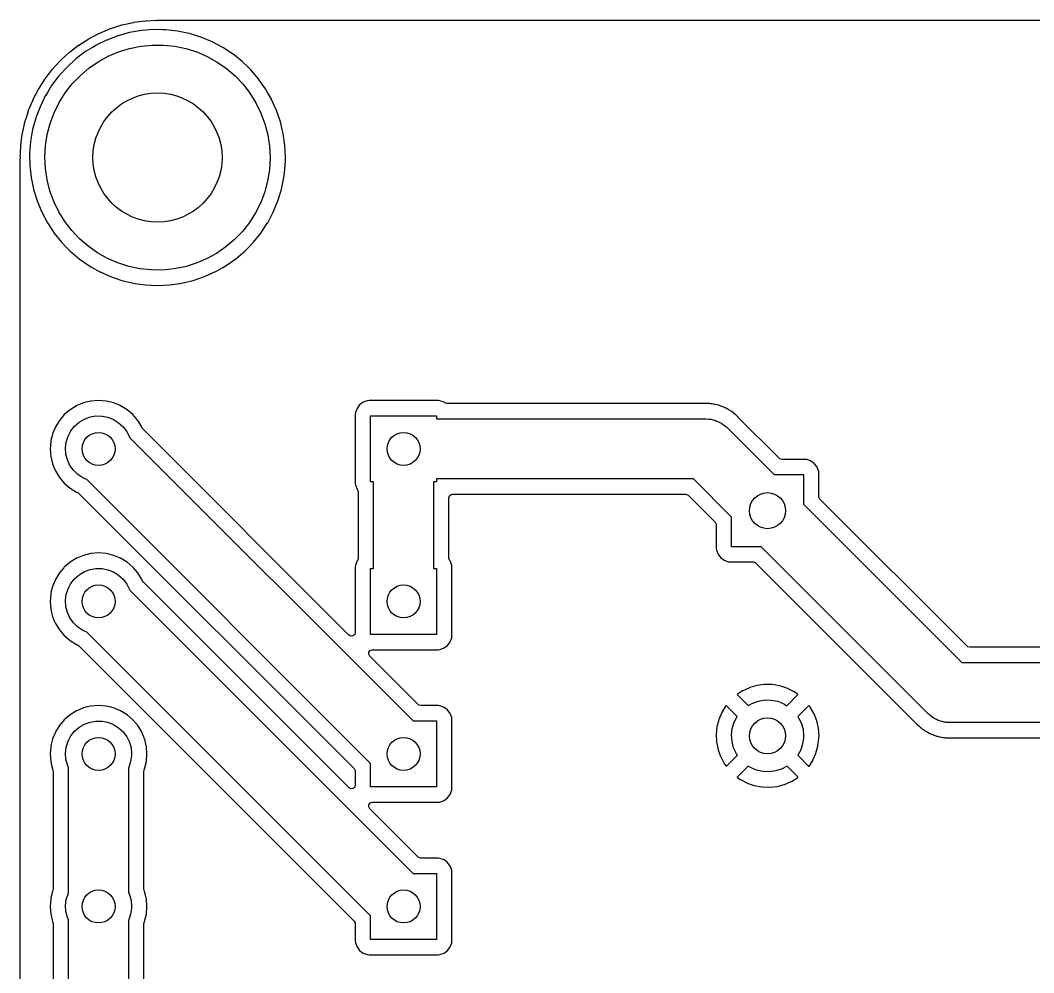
# Model space of a CAD drawing. Extents: x 80 to 223, y -132 to -72.
# Drawn here: x 80.26 to 114.02, y -103.61 to -71.88 of the extents above; entities that cross this region are included whole.
import ezdxf

# ---------------------------------------------------------------- set-up
doc = ezdxf.new("R2010")
doc.units = 0
doc.layers.add('BLACK', color=7, linetype='CONTINUOUS')

msp = doc.modelspace()

# ---------------------------------------------------------------- linework, layer by layer
at = {"layer": 'BLACK', "linetype": 'CONTINUOUS'}
for p, q in [((84.0476, -71.9512), (84.4321, -71.9006)), ((84.4321, -71.9006), (84.4431, -71.8997)), ((84.4431, -71.8997), (84.7926, -71.8844)), ((84.7926, -71.8844), (84.8174, -71.8858)), ((84.8174, -71.8858), (84.8297, -71.8877)), ((84.8297, -71.8877), (84.8386, -71.8865)), ((84.8386, -71.8865), (84.8574, -71.8841)), ((84.8386, -71.8865), (84.8386, -71.8865)), ((84.8574, -71.8841), (84.8613, -71.8836)), ((84.8613, -71.8836), (84.8776, -71.8825)), ((84.8776, -71.8825), (218.137, -71.8825)), ((82.9091, -72.3087), (83.2674, -72.1603)), ((83.2674, -72.1603), (83.2777, -72.1565)), ((83.2777, -72.1565), (83.4773, -72.0936)), ((83.4773, -72.0936), (83.6476, -72.0399)), ((83.6476, -72.0399), (83.6582, -72.0371)), ((83.6582, -72.0371), (84.0368, -71.9531)), ((84.3017, -72.2243), (83.906, -72.2933)), ((84.0368, -71.9531), (84.0476, -71.9512)), ((84.3148, -72.2233), (84.3017, -72.2243)), ((84.6991, -72.193), (84.3148, -72.2233)), ((84.7021, -72.1928), (84.6991, -72.193)), ((84.6991, -72.193), (84.6991, -72.193)), ((84.9885, -72.1973), (84.7021, -72.1928)), ((85.1007, -72.199), (84.9885, -72.1973)), ((85.1037, -72.1991), (85.1007, -72.199)), ((85.1007, -72.199), (85.1007, -72.199)), ((85.5029, -72.2432), (85.1037, -72.1991)), ((82.2185, -72.7063), (82.5456, -72.4979)), ((82.5456, -72.4979), (82.5551, -72.4924)), ((82.5551, -72.4924), (82.6506, -72.4427)), ((82.6506, -72.4427), (82.8991, -72.3134)), ((83.1402, -72.5426), (82.7932, -72.7126)), ((82.8991, -72.3134), (82.9091, -72.3087)), ((83.1428, -72.5413), (83.1402, -72.5426)), ((83.1402, -72.5426), (83.1402, -72.5426)), ((83.1456, -72.5403), (83.1428, -72.5413)), ((83.5158, -72.4004), (83.1456, -72.5403)), ((83.5186, -72.3993), (83.5158, -72.4004)), ((83.5158, -72.4004), (83.5158, -72.4004)), ((83.5214, -72.3986), (83.5186, -72.3993)), ((83.9031, -72.2941), (83.5214, -72.3985)), ((83.5214, -72.3985), (83.5214, -72.3986)), ((83.906, -72.2933), (83.9031, -72.2941)), ((83.9031, -72.2941), (83.9031, -72.2941)), ((85.5058, -72.2438), (85.5029, -72.2432)), ((85.5059, -72.2438), (85.5058, -72.2438)), ((85.8933, -72.324), (85.5059, -72.2438)), ((85.8962, -72.3246), (85.8933, -72.324)), ((85.8933, -72.324), (85.8933, -72.324)), ((86.2802, -72.4427), (85.8962, -72.3246)), ((86.6512, -72.5964), (86.2802, -72.4427)), ((81.9019, -72.9487), (82.2095, -72.7126)), ((82.2095, -72.7126), (82.2185, -72.7063)), ((82.6712, -72.786), (82.4397, -72.9279)), ((82.7796, -72.7196), (82.6712, -72.786)), ((82.7821, -72.718), (82.7796, -72.7196)), ((82.7796, -72.7196), (82.7796, -72.7196)), ((82.7932, -72.7126), (82.7821, -72.718)), ((83.5411, -72.9347), (83.9034, -72.8218)), ((83.9034, -72.8218), (84.2752, -72.7462)), ((84.2752, -72.7462), (84.6528, -72.7085)), ((84.6528, -72.7085), (85.0323, -72.7091)), ((85.0323, -72.7091), (85.4097, -72.7481)), ((85.4097, -72.7481), (85.7813, -72.8251)), ((85.7813, -72.8251), (86.1431, -72.9392)), ((87.0062, -72.7844), (86.6512, -72.5964)), ((87.0087, -72.786), (87.0062, -72.7844)), ((87.3302, -72.9972), (87.0087, -72.786)), ((87.0087, -72.786), (87.0087, -72.786)), ((81.43, -73.4107), (81.5997, -73.2255)), ((81.5997, -73.2255), (81.6075, -73.2177)), ((81.6075, -73.2177), (81.6607, -73.169)), ((81.6607, -73.169), (81.8934, -72.9557)), ((82.1185, -73.169), (81.8214, -73.4394)), ((81.8934, -72.9557), (81.9019, -72.9487)), ((82.4397, -72.9279), (82.1185, -73.169)), ((82.8599, -73.2669), (83.1921, -73.0835)), ((83.1921, -73.0835), (83.5411, -72.9347)), ((86.1431, -72.9392), (86.4916, -73.0893)), ((86.4916, -73.0893), (86.8232, -73.2738)), ((87.3419, -73.0049), (87.3302, -72.9972)), ((87.6554, -73.256), (87.3419, -73.0049)), ((81.0946, -73.8275), (81.3307, -73.5199)), ((81.3307, -73.5199), (81.3377, -73.5114)), ((81.3377, -73.5114), (81.43, -73.4107)), ((81.8214, -73.4394), (81.551, -73.7365)), ((82.2594, -73.7293), (82.548, -73.4829)), ((82.548, -73.4829), (82.8599, -73.2669)), ((86.8232, -73.2738), (87.1344, -73.4909)), ((87.1344, -73.4909), (87.4221, -73.7384)), ((87.6575, -73.2581), (87.6554, -73.256)), ((87.8425, -73.4374), (87.6575, -73.2581)), ((87.6575, -73.2581), (87.6575, -73.2581)), ((87.9438, -73.5356), (87.8425, -73.4374)), ((87.9458, -73.5378), (87.9438, -73.5356)), ((88.2009, -73.8365), (87.9458, -73.5378)), ((80.8799, -74.1636), (81.0883, -73.8365)), ((81.0883, -73.8365), (81.0946, -73.8275)), ((81.551, -73.7365), (81.3099, -74.0577)), ((81.9973, -74.0037), (82.2594, -73.7293)), ((87.4221, -73.7384), (87.6833, -74.0136)), ((88.2047, -73.841), (88.2009, -73.8365)), ((88.4356, -74.1696), (88.2047, -73.841)), ((80.6971, -74.5137), (80.8744, -74.1731)), ((80.8744, -74.1731), (80.8799, -74.1636)), ((81.3083, -74.0602), (81.1716, -74.2833)), ((81.3099, -74.0577), (81.3083, -74.0602)), ((81.7642, -74.3031), (81.9973, -74.0037)), ((87.6833, -74.0136), (87.9153, -74.3138)), ((88.5012, -74.2845), (88.4356, -74.1696)), ((80.5438, -74.8819), (80.6907, -74.5271)), ((80.6907, -74.5271), (80.6954, -74.5171)), ((80.6954, -74.5171), (80.6971, -74.5137)), ((81.0987, -74.4028), (80.994, -74.6165)), ((81.1, -74.4001), (81.0987, -74.4028)), ((81.0987, -74.4028), (81.0987, -74.4028)), ((81.1716, -74.2833), (81.1, -74.4001)), ((81.5625, -74.6245), (81.7642, -74.3031)), ((87.9153, -74.3138), (88.1158, -74.636)), ((88.6319, -74.5137), (88.5012, -74.2845)), ((88.6347, -74.5185), (88.6319, -74.5137)), ((88.7999, -74.8846), (88.6347, -74.5185)), ((80.4784, -75.0865), (80.5385, -74.8957)), ((80.5385, -74.8957), (80.5423, -74.8854)), ((80.5423, -74.8854), (80.5438, -74.8819)), ((80.9223, -74.7636), (80.7824, -75.1338)), ((80.9233, -74.7608), (80.9223, -74.7636)), ((80.9223, -74.7636), (80.9223, -74.7636)), ((80.994, -74.6165), (80.9233, -74.7608)), ((81.3944, -74.9647), (81.5625, -74.6245)), ((88.1158, -74.636), (88.2828, -74.9767)), ((88.93, -75.2646), (88.7999, -74.8846)), ((80.3351, -75.6548), (80.4191, -75.2762)), ((80.4191, -75.2762), (80.4219, -75.2656)), ((80.4219, -75.2656), (80.4784, -75.0865)), ((80.7805, -75.1394), (80.6761, -75.5211)), ((80.7806, -75.1394), (80.7805, -75.1394)), ((80.7813, -75.1366), (80.7806, -75.1394)), ((80.7824, -75.1338), (80.7813, -75.1366)), ((80.7824, -75.1338), (80.7824, -75.1338)), ((81.2615, -75.3201), (81.3944, -74.9647)), ((88.2828, -74.9767), (88.4144, -75.3326)), ((88.9307, -75.2674), (88.93, -75.2646)), ((88.9916, -75.5211), (88.9307, -75.2674)), ((88.9307, -75.2674), (88.9307, -75.2674)), ((80.6753, -75.524), (80.6063, -75.9197)), ((80.6761, -75.5211), (80.6753, -75.524)), ((80.6761, -75.5211), (80.6761, -75.5211)), ((81.1652, -75.6871), (81.2615, -75.3201)), ((88.4144, -75.3326), (88.5094, -75.7)), ((89.0238, -75.6551), (88.9916, -75.5211)), ((80.2826, -76.0501), (80.3332, -75.6656)), ((80.3332, -75.6656), (80.3351, -75.6548)), ((80.6061, -75.9226), (80.596, -76.0498)), ((80.6063, -75.9197), (80.6061, -75.9226)), ((81.1065, -76.062), (81.1652, -75.6871)), ((88.5094, -75.7), (88.5668, -76.075)), ((89.0804, -76.0528), (89.0238, -75.6551)), ((80.2703, -76.3201), (80.2817, -76.0611)), ((80.2817, -76.0611), (80.2826, -76.0501)), ((80.596, -76.0498), (80.5748, -76.3201)), ((81.086, -76.4409), (81.1065, -76.062)), ((88.5668, -76.075), (88.586, -76.454)), ((89.0993, -76.454), (89.0804, -76.0528)), ((80.2645, -76.5072), (80.2662, -76.4863)), ((80.2645, -127.209), (80.2645, -76.5072)), ((80.2662, -76.4143), (80.2703, -76.3201)), ((80.2674, -76.4376), (80.2662, -76.4143)), ((80.2662, -76.4863), (80.2688, -76.4713)), ((80.269, -76.4492), (80.2674, -76.4376)), ((80.2688, -76.4713), (80.2696, -76.4666)), ((80.2688, -76.4713), (80.2688, -76.4713)), ((80.2697, -76.454), (80.269, -76.4492)), ((80.269, -76.4492), (80.269, -76.4492)), ((80.2696, -76.4666), (80.2697, -76.454)), ((80.5748, -76.3201), (80.5811, -76.7217)), ((81.1039, -76.8199), (81.086, -76.4409)), ((88.5859, -76.4802), (88.5641, -76.859)), ((88.586, -76.454), (88.5859, -76.4802)), ((89.091, -76.7192), (89.0963, -76.5515)), ((89.0963, -76.5515), (89.0993, -76.454)), ((80.5811, -76.7217), (80.6252, -77.1209)), ((81.16, -77.1952), (81.1039, -76.8199)), ((88.5641, -76.859), (88.5041, -77.2337)), ((89.0638, -76.9671), (89.0906, -76.7242)), ((89.0906, -76.7241), (89.0909, -76.7217)), ((89.0906, -76.7242), (89.0906, -76.7241)), ((89.0909, -76.7217), (89.091, -76.7192)), ((89.091, -76.7192), (89.091, -76.7192)), ((80.6252, -77.1209), (80.6258, -77.1238)), ((80.6258, -77.1238), (80.6258, -77.1239)), ((80.6258, -77.1239), (80.706, -77.5113)), ((81.2537, -77.5629), (81.16, -77.1952)), ((88.5041, -77.2337), (88.4065, -77.6004)), ((88.966, -77.5113), (89.0462, -77.1239)), ((89.0462, -77.1238), (89.0468, -77.1209)), ((89.0462, -77.1239), (89.0462, -77.1238)), ((89.0468, -77.1209), (89.0634, -76.9705)), ((89.0634, -76.9705), (89.0638, -76.9671)), ((80.706, -77.5113), (80.7066, -77.5142)), ((80.7066, -77.5142), (80.8247, -77.8982)), ((81.3841, -77.9192), (81.2537, -77.5629)), ((88.4065, -77.6004), (88.2724, -77.9553)), ((88.8473, -77.8982), (88.9654, -77.5142)), ((88.9654, -77.5142), (88.966, -77.5113)), ((80.8247, -77.8982), (80.9784, -78.2692)), ((81.5498, -78.2606), (81.3841, -77.9192)), ((88.2724, -77.9553), (88.1031, -78.2949)), ((88.6936, -78.2692), (88.8473, -77.8982)), ((80.9784, -78.2692), (81.1664, -78.6242)), ((81.7492, -78.5834), (81.5498, -78.2606)), ((88.1031, -78.2949), (87.9003, -78.6156)), ((88.5056, -78.6242), (88.6936, -78.2692)), ((81.1664, -78.6242), (81.168, -78.6267)), ((81.168, -78.6267), (81.168, -78.6267)), ((81.168, -78.6267), (81.3792, -78.9482)), ((81.9802, -78.8845), (81.7492, -78.5834)), ((87.9003, -78.6156), (87.6662, -78.9142)), ((88.2928, -78.9482), (88.504, -78.6267)), ((88.504, -78.6267), (88.5056, -78.6242)), ((88.504, -78.6267), (88.504, -78.6267)), ((81.3792, -78.9482), (81.3869, -78.9599)), ((81.3869, -78.9599), (81.638, -79.2734)), ((82.2405, -79.1606), (81.9802, -78.8845)), ((87.6662, -78.9142), (87.4031, -79.1876)), ((88.034, -79.2734), (88.2851, -78.9599)), ((88.2851, -78.9599), (88.2928, -78.9482)), ((81.638, -79.2734), (81.6401, -79.2755)), ((81.6401, -79.2755), (81.6401, -79.2755)), ((81.6401, -79.2755), (81.8179, -79.459)), ((82.5273, -79.409), (82.2405, -79.1606)), ((87.4031, -79.1876), (87.1137, -79.4331)), ((87.8541, -79.459), (88.0319, -79.2755)), ((88.0319, -79.2755), (88.034, -79.2734)), ((88.0319, -79.2755), (88.0319, -79.2755)), ((81.8179, -79.459), (81.9175, -79.5618)), ((81.9175, -79.5618), (82.223, -79.8227)), ((82.8377, -79.6272), (82.5273, -79.409)), ((83.1686, -79.8129), (82.8377, -79.6272)), ((86.8009, -79.648), (86.4681, -79.8302)), ((87.1137, -79.4331), (86.8009, -79.648)), ((87.449, -79.8227), (87.7544, -79.5618)), ((87.7544, -79.5618), (87.8541, -79.459)), ((82.223, -79.8227), (82.5516, -80.0536)), ((83.5166, -79.9642), (83.1686, -79.8129)), ((83.8781, -80.0796), (83.5166, -79.9642)), ((86.1186, -79.9778), (85.7559, -80.0894)), ((86.4681, -79.8302), (86.1186, -79.9778)), ((87.1204, -80.0536), (87.449, -79.8227)), ((82.5516, -80.0536), (82.6596, -80.1153)), ((82.6596, -80.1153), (82.8979, -80.2512)), ((82.8979, -80.2512), (82.8979, -80.2512)), ((82.8979, -80.2512), (82.9005, -80.2527)), ((82.9005, -80.2527), (83.2666, -80.4179)), ((84.2494, -80.1578), (83.8781, -80.0796)), ((84.6267, -80.1982), (84.2494, -80.1578)), ((85.0061, -80.2001), (84.6267, -80.1982)), ((85.3838, -80.1638), (85.0061, -80.2001)), ((85.7559, -80.0894), (85.3838, -80.1638)), ((86.4054, -80.4179), (86.7715, -80.2527)), ((86.7715, -80.2527), (86.7741, -80.2512)), ((86.7741, -80.2512), (87.0124, -80.1153)), ((86.7741, -80.2512), (86.7741, -80.2512)), ((87.0124, -80.1153), (87.1204, -80.0536)), ((83.2666, -80.4179), (83.6466, -80.548)), ((83.6466, -80.548), (83.6494, -80.5487)), ((83.6494, -80.5487), (83.6495, -80.5487)), ((83.6495, -80.5487), (84.0343, -80.6411)), ((84.0343, -80.6411), (84.0343, -80.6411)), ((84.0343, -80.6411), (84.0371, -80.6418)), ((84.0371, -80.6418), (84.0401, -80.6422)), ((84.0401, -80.6422), (84.0401, -80.6422)), ((84.0401, -80.6422), (84.1713, -80.6609)), ((84.1713, -80.6609), (84.4348, -80.6984)), ((85.2372, -80.6984), (85.5007, -80.6609)), ((85.5007, -80.6609), (85.6319, -80.6422)), ((85.6319, -80.6422), (85.6349, -80.6418)), ((85.6319, -80.6422), (85.6319, -80.6422)), ((85.6349, -80.6418), (85.6377, -80.6411)), ((85.6377, -80.6411), (86.0225, -80.5487)), ((85.6377, -80.6411), (85.6377, -80.6411)), ((86.0225, -80.5487), (86.0226, -80.5487)), ((86.0226, -80.5487), (86.0254, -80.548)), ((86.0254, -80.548), (86.4054, -80.4179)), ((84.4348, -80.6984), (84.836, -80.7173)), ((84.836, -80.7173), (85.2372, -80.6984)), ((82.1395, -84.7204), (81.9236, -84.8527)), ((82.1441, -84.7185), (82.1395, -84.7204)), ((82.3688, -84.6254), (82.1441, -84.7185)), ((82.1441, -84.7185), (82.1441, -84.7185)), ((82.3734, -84.6235), (82.3688, -84.6254)), ((82.3688, -84.6254), (82.3688, -84.6254)), ((82.458, -84.6032), (82.3734, -84.6235)), ((82.6148, -84.5655), (82.458, -84.6032)), ((82.6196, -84.5644), (82.6148, -84.5655)), ((82.6148, -84.5655), (82.6148, -84.5655)), ((82.872, -84.5445), (82.6196, -84.5644)), ((83.1244, -84.5644), (82.872, -84.5445)), ((83.1292, -84.5655), (83.1244, -84.5644)), ((83.286, -84.6032), (83.1292, -84.5655)), ((83.1292, -84.5655), (83.1292, -84.5655)), ((83.3706, -84.6235), (83.286, -84.6032)), ((83.3752, -84.6254), (83.3706, -84.6235)), ((83.5999, -84.7185), (83.3752, -84.6254)), ((83.3752, -84.6254), (83.3752, -84.6254)), ((83.6045, -84.7204), (83.5999, -84.7185)), ((83.5999, -84.7185), (83.5999, -84.7185)), ((83.8204, -84.8527), (83.6045, -84.7204)), ((91.5687, -84.6947), (91.4814, -84.8113)), ((91.6853, -84.6074), (91.5687, -84.6947)), ((91.8217, -84.5563), (91.6853, -84.6074)), ((91.8839, -84.5495), (91.8217, -84.5563)), ((94.1801, -84.5495), (91.8839, -84.5495)), ((94.2423, -84.5563), (94.1801, -84.5495)), ((94.3787, -84.6074), (94.2423, -84.5563)), ((94.4013, -84.6243), (94.3787, -84.6074)), ((94.4088, -84.6295), (94.4013, -84.6243)), ((94.4769, -84.6495), (94.4088, -84.6295)), ((103.017, -84.6495), (94.4769, -84.6495)), ((103.03, -84.6489), (103.017, -84.6495)), ((103.032, -84.6486), (103.03, -84.6489)), ((103.071, -84.6448), (103.032, -84.6486)), ((103.136, -84.6489), (103.071, -84.6448)), ((103.142, -84.6493), (103.136, -84.6489)), ((103.15, -84.6495), (103.142, -84.6493)), ((103.206, -84.6495), (103.15, -84.6495)), ((103.207, -84.6496), (103.206, -84.6495)), ((103.231, -84.6506), (103.207, -84.6496)), ((103.207, -84.6496), (103.207, -84.6496)), ((103.235, -84.6508), (103.231, -84.6506)), ((103.231, -84.6506), (103.231, -84.6506)), ((103.267, -84.6564), (103.235, -84.6508)), ((103.281, -84.658), (103.267, -84.6564)), ((103.314, -84.6601), (103.281, -84.658)), ((103.39, -84.6775), (103.314, -84.6601)), ((103.397, -84.6788), (103.39, -84.6775)), ((103.474, -84.6921), (103.397, -84.6788)), ((103.505, -84.7028), (103.474, -84.6921)), ((103.518, -84.7066), (103.505, -84.7028)), ((103.55, -84.7138), (103.518, -84.7066)), ((103.555, -84.7157), (103.55, -84.7138)), ((103.623, -84.7433), (103.555, -84.7157)), ((103.555, -84.7157), (103.555, -84.7157)), ((81.7311, -85.0171), (81.5667, -85.2096)), ((81.9236, -84.8527), (81.7311, -85.0171)), ((82.5873, -85.0955), (82.7857, -85.0614)), ((82.7857, -85.0614), (82.987, -85.064)), ((82.987, -85.064), (83.1844, -85.1033)), ((84.0129, -85.0171), (83.8204, -84.8527)), ((84.1773, -85.2096), (84.0129, -85.0171)), ((91.4303, -84.9477), (91.4235, -85.0099)), ((91.4235, -85.0099), (91.4235, -87.3061)), ((91.4814, -84.8113), (91.4303, -84.9477)), ((91.932, -87.258), (91.932, -85.058)), ((91.932, -85.058), (94.132, -85.058)), ((94.132, -85.058), (94.132, -85.158)), ((103.629, -84.7456), (103.623, -84.7433)), ((103.699, -84.7695), (103.629, -84.7456)), ((103.704, -84.7712), (103.699, -84.7695)), ((103.699, -84.7695), (103.699, -84.7695)), ((103.708, -84.7736), (103.704, -84.7712)), ((103.733, -84.7867), (103.708, -84.7736)), ((103.708, -84.7736), (103.708, -84.7736)), ((103.745, -84.7925), (103.733, -84.7867)), ((103.775, -84.8048), (103.745, -84.7925)), ((103.78, -84.8074), (103.775, -84.8048)), ((103.843, -84.8455), (103.78, -84.8074)), ((103.848, -84.8488), (103.843, -84.8455)), ((103.918, -84.8859), (103.848, -84.8488)), ((103.944, -84.9058), (103.918, -84.8859)), ((103.955, -84.9135), (103.944, -84.9058)), ((103.979, -84.9279), (103.955, -84.9135)), ((103.983, -84.9305), (103.979, -84.9279)), ((103.979, -84.9279), (103.979, -84.9279)), ((103.987, -84.9338), (103.983, -84.9305)), ((104.043, -84.9814), (103.987, -84.9338)), ((103.987, -84.9338), (103.987, -84.9338)), ((104.048, -84.9856), (104.043, -84.9814)), ((104.11, -85.0333), (104.048, -84.9856)), ((104.114, -85.037), (104.11, -85.0333)), ((104.179, -85.1058), (104.114, -85.037)), ((104.114, -85.037), (104.114, -85.037)), ((81.5667, -85.2096), (81.4344, -85.4255)), ((81.9495, -85.5589), (82.0741, -85.4008)), ((82.0741, -85.4008), (82.2254, -85.2681)), ((82.2254, -85.2681), (82.3984, -85.1652)), ((82.3984, -85.1652), (82.5873, -85.0955)), ((83.1844, -85.1033), (83.3714, -85.1779)), ((83.3714, -85.1779), (83.5416, -85.2853)), ((83.5416, -85.2853), (83.6895, -85.422)), ((84.3096, -85.4255), (84.1773, -85.2096)), ((94.132, -85.158), (103.098, -85.158)), ((103.098, -85.158), (103.202, -85.1635)), ((103.202, -85.1635), (103.238, -85.171)), ((103.238, -85.171), (103.275, -85.1738)), ((103.275, -85.1738), (103.337, -85.1916)), ((103.337, -85.1916), (103.4, -85.2048)), ((103.4, -85.2048), (103.434, -85.2194)), ((103.434, -85.2194), (103.469, -85.2295)), ((103.469, -85.2295), (103.526, -85.2594)), ((103.526, -85.2594), (103.586, -85.2851)), ((103.586, -85.2851), (103.616, -85.3061)), ((103.616, -85.3061), (103.648, -85.3232)), ((103.648, -85.3232), (103.698, -85.364)), ((103.698, -85.364), (103.751, -85.401)), ((103.751, -85.401), (103.776, -85.4277)), ((104.181, -85.1083), (104.179, -85.1058)), ((105.544, -86.4708), (104.181, -85.1083)), ((81.322, -85.724), (81.2867, -85.871)), ((81.3375, -85.6594), (81.322, -85.724)), ((81.352, -85.6244), (81.3375, -85.6594)), ((81.4325, -85.4301), (81.352, -85.6244)), ((81.4344, -85.4255), (81.4325, -85.4301)), ((81.4325, -85.4301), (81.4325, -85.4301)), ((81.796, -85.9293), (81.8557, -85.737)), ((81.8557, -85.737), (81.9495, -85.5589)), ((83.6895, -85.422), (83.8099, -85.5833)), ((83.8099, -85.5833), (83.8989, -85.7638)), ((84.3115, -85.4301), (84.3096, -85.4255)), ((84.326, -85.4651), (84.3115, -85.4301)), ((84.3533, -85.506), (84.326, -85.4651)), ((91.2084, -92.3611), (84.3533, -85.506)), ((103.776, -85.4277), (103.805, -85.4509)), ((103.805, -85.4509), (105.37, -87.0162)), ((81.2784, -85.9056), (81.2585, -86.158)), ((81.2867, -85.871), (81.2784, -85.9056)), ((81.7724, -86.1292), (81.796, -85.9293)), ((83.8989, -85.7638), (83.9017, -85.7734)), ((83.9017, -85.7734), (93.3462, -95.218)), ((81.2585, -86.158), (81.2784, -86.4104)), ((81.2784, -86.4104), (81.2795, -86.4152)), ((81.2795, -86.4152), (81.2795, -86.4152)), ((81.2795, -86.4152), (81.3018, -86.5081)), ((81.7855, -86.3301), (81.7724, -86.1292)), ((81.8351, -86.5252), (81.7855, -86.3301)), ((81.3018, -86.5081), (81.3375, -86.6566)), ((81.3375, -86.6566), (81.3394, -86.6612)), ((81.3394, -86.6612), (81.3394, -86.6612)), ((81.3394, -86.6612), (81.3843, -86.7695)), ((81.9194, -86.708), (81.8351, -86.5252)), ((82.0356, -86.8724), (81.9194, -86.708)), ((105.565, -86.4877), (105.544, -86.4708)), ((105.633, -86.5077), (105.565, -86.4877)), ((106.404, -86.5077), (105.633, -86.5077)), ((106.466, -86.5145), (106.404, -86.5077)), ((106.603, -86.5656), (106.466, -86.5145)), ((106.719, -86.653), (106.603, -86.5656)), ((106.807, -86.7695), (106.719, -86.653)), ((81.3843, -86.7695), (81.4344, -86.8905)), ((81.4344, -86.8905), (81.5667, -87.1064)), ((82.1797, -87.0129), (82.0356, -86.8724)), ((82.3471, -87.1247), (82.1797, -87.0129)), ((105.37, -87.0162), (106.356, -87.0162)), ((106.356, -87.0162), (106.356, -88.002)), ((106.858, -86.9059), (106.807, -86.7695)), ((106.864, -86.9681), (106.858, -86.9059)), ((106.864, -87.7392), (106.864, -86.9681)), ((81.5667, -87.1064), (81.7311, -87.2989)), ((81.7311, -87.2989), (81.9236, -87.4633)), ((82.4828, -87.183), (82.3471, -87.1247)), ((91.932, -96.6322), (82.4828, -87.183)), ((91.4235, -87.3061), (91.4303, -87.3683)), ((91.4303, -87.3683), (91.4814, -87.5047)), ((92.032, -87.258), (91.932, -87.258)), ((92.032, -90.138), (92.032, -87.258)), ((94.132, -87.258), (94.032, -87.258)), ((94.032, -87.258), (94.032, -90.138)), ((102.684, -87.158), (94.132, -87.158)), ((94.132, -87.158), (94.132, -87.258)), ((103.956, -88.4304), (102.684, -87.158)), ((81.9236, -87.4633), (82.1395, -87.5956)), ((82.1395, -87.5956), (82.1441, -87.5975)), ((82.1441, -87.5975), (82.1791, -87.612)), ((82.1791, -87.612), (82.22, -87.6393)), ((82.22, -87.6393), (91.3866, -96.8059)), ((91.4814, -87.5047), (91.4983, -87.5273)), ((91.4983, -87.5273), (91.5232, -87.5938)), ((91.5232, -87.5938), (91.5235, -87.6029)), ((91.5235, -87.6029), (91.5235, -89.7931)), ((94.5405, -87.7925), (94.5605, -87.7244)), ((94.5605, -87.7244), (94.6142, -87.6779)), ((94.6142, -87.6779), (94.6665, -87.6665)), ((94.6665, -87.6665), (102.421, -87.6665)), ((102.421, -87.6665), (102.489, -87.6865)), ((102.489, -87.6865), (102.51, -87.7034)), ((102.51, -87.7034), (103.411, -88.6042)), ((106.867, -87.766), (106.864, -87.7392)), ((106.901, -87.8283), (106.867, -87.766)), ((94.5405, -89.7931), (94.5405, -87.7925)), ((106.356, -88.002), (111.628, -93.274)), ((111.802, -92.7286), (106.901, -87.8283)), ((103.956, -89.4162), (103.956, -88.4304)), ((103.411, -88.6042), (103.445, -88.6665)), ((103.445, -88.6665), (103.447, -88.6933)), ((103.447, -88.6933), (103.447, -89.4644)), ((104.942, -89.4162), (103.956, -89.4162)), ((110.507, -94.9811), (104.942, -89.4162)), ((82.3688, -89.7054), (82.1441, -89.7985)), ((82.3734, -89.7035), (82.3688, -89.7054)), ((82.3688, -89.7054), (82.3688, -89.7054)), ((82.4884, -89.6759), (82.3734, -89.7035)), ((82.6148, -89.6455), (82.4884, -89.6759)), ((82.6196, -89.6444), (82.6148, -89.6455)), ((82.6148, -89.6455), (82.6148, -89.6455)), ((82.872, -89.6245), (82.6196, -89.6444)), ((83.1244, -89.6444), (82.872, -89.6245)), ((83.1292, -89.6455), (83.1244, -89.6444)), ((83.2556, -89.6759), (83.1292, -89.6455)), ((83.1292, -89.6455), (83.1292, -89.6455)), ((83.3706, -89.7035), (83.2556, -89.6759)), ((83.3752, -89.7054), (83.3706, -89.7035)), ((83.5999, -89.7985), (83.3752, -89.7054)), ((83.3752, -89.7054), (83.3752, -89.7054)), ((103.447, -89.4644), (103.454, -89.5265)), ((103.454, -89.5265), (103.505, -89.6629)), ((103.505, -89.6629), (103.593, -89.7795)), ((103.593, -89.7795), (103.709, -89.8668)), ((81.711, -90.1207), (81.5667, -90.2896)), ((81.7279, -90.1009), (81.711, -90.1207)), ((81.7311, -90.0971), (81.7279, -90.1009)), ((81.9236, -89.9327), (81.7311, -90.0971)), ((82.1395, -89.8004), (81.9236, -89.9327)), ((82.1441, -89.7985), (82.1395, -89.8004)), ((82.1441, -89.7985), (82.1441, -89.7985)), ((83.6045, -89.8004), (83.5999, -89.7985)), ((83.5999, -89.7985), (83.5999, -89.7985)), ((83.8204, -89.9327), (83.6045, -89.8004)), ((84.0129, -90.0971), (83.8204, -89.9327)), ((84.0161, -90.1009), (84.0129, -90.0971)), ((84.033, -90.1207), (84.0161, -90.1009)), ((84.1773, -90.2896), (84.033, -90.1207)), ((91.4303, -90.0277), (91.4235, -90.0899)), ((91.4235, -90.0899), (91.4235, -92.272)), ((91.4814, -89.8913), (91.4303, -90.0277)), ((91.4983, -89.8687), (91.4814, -89.8913)), ((91.5035, -89.8612), (91.4983, -89.8687)), ((91.5235, -89.7931), (91.5035, -89.8612)), ((94.5408, -89.8022), (94.5405, -89.7931)), ((94.5657, -89.8687), (94.5408, -89.8022)), ((94.5826, -89.8913), (94.5657, -89.8687)), ((94.6337, -90.0277), (94.5826, -89.8913)), ((94.6405, -90.0899), (94.6337, -90.0277)), ((94.6405, -92.3861), (94.6405, -90.0899)), ((103.709, -89.8668), (103.846, -89.918)), ((103.846, -89.918), (103.908, -89.9247)), ((103.908, -89.9247), (104.679, -89.9247)), ((104.679, -89.9247), (104.747, -89.9447)), ((104.747, -89.9447), (104.768, -89.9616)), ((104.768, -89.9616), (110.13, -95.3237)), ((81.5667, -90.2896), (81.4344, -90.5055)), ((82.0741, -90.4808), (82.2254, -90.3481)), ((82.2254, -90.3481), (82.3984, -90.2452)), ((82.3984, -90.2452), (82.5873, -90.1755)), ((82.5873, -90.1755), (82.7857, -90.1414)), ((82.7857, -90.1414), (82.987, -90.144)), ((82.987, -90.144), (83.1844, -90.1833)), ((83.1844, -90.1833), (83.3714, -90.2579)), ((83.3714, -90.2579), (83.5416, -90.3653)), ((83.5416, -90.3653), (83.6895, -90.502)), ((84.3096, -90.5055), (84.1773, -90.2896)), ((91.932, -92.338), (91.932, -90.138)), ((91.932, -90.138), (92.032, -90.138)), ((94.032, -90.138), (94.132, -90.138)), ((94.132, -90.138), (94.132, -92.338)), ((81.3363, -90.7442), (81.2878, -90.9464)), ((81.3375, -90.7394), (81.3363, -90.7442)), ((81.4029, -90.5814), (81.3375, -90.7394)), ((81.4325, -90.5101), (81.4029, -90.5814)), ((81.4344, -90.5055), (81.4325, -90.5101)), ((81.4325, -90.5101), (81.4325, -90.5101)), ((81.8557, -90.817), (81.9495, -90.6389)), ((81.9495, -90.6389), (82.0741, -90.4808)), ((83.6895, -90.502), (83.8099, -90.6633)), ((83.8099, -90.6633), (83.8989, -90.8438)), ((84.3115, -90.5101), (84.3096, -90.5055)), ((84.326, -90.5451), (84.3115, -90.5101)), ((84.3533, -90.586), (84.326, -90.5451)), ((91.2084, -97.4411), (84.3533, -90.586)), ((81.2784, -90.9856), (81.2585, -91.238)), ((81.2878, -90.9464), (81.2784, -90.9856)), ((81.7724, -91.2092), (81.796, -91.0093)), ((81.796, -91.0093), (81.8557, -90.817)), ((83.8989, -90.8438), (83.9017, -90.8534)), ((83.9017, -90.8534), (93.3462, -100.298)), ((81.2585, -91.238), (81.2784, -91.4904)), ((81.7855, -91.4101), (81.7724, -91.2092)), ((81.8351, -91.6052), (81.7855, -91.4101)), ((81.2784, -91.4904), (81.2795, -91.4952)), ((81.2795, -91.4952), (81.2795, -91.4952)), ((81.2795, -91.4952), (81.3077, -91.6124)), ((81.3077, -91.6124), (81.3375, -91.7366)), ((81.3375, -91.7366), (81.3394, -91.7412)), ((81.3394, -91.7412), (81.3394, -91.7412)), ((81.3394, -91.7412), (81.3979, -91.8825)), ((81.9194, -91.788), (81.8351, -91.6052)), ((82.0356, -91.9524), (81.9194, -91.788)), ((81.3979, -91.8825), (81.4344, -91.9705)), ((81.4344, -91.9705), (81.5667, -92.1864)), ((82.1797, -92.0929), (82.0356, -91.9524)), ((82.3471, -92.2047), (82.1797, -92.0929)), ((81.5667, -92.1864), (81.7311, -92.3789)), ((81.7311, -92.3789), (81.9236, -92.5433)), ((82.4828, -92.263), (82.3471, -92.2047)), ((91.932, -101.712), (82.4828, -92.263)), ((91.215, -92.3672), (91.2084, -92.3611)), ((91.2796, -92.3967), (91.215, -92.3672)), ((91.3498, -92.3866), (91.2796, -92.3967)), ((91.4035, -92.3401), (91.3498, -92.3866)), ((91.4235, -92.272), (91.4035, -92.3401)), ((94.132, -92.338), (91.932, -92.338)), ((94.5826, -92.5847), (94.6337, -92.4483)), ((94.6337, -92.4483), (94.6405, -92.3861)), ((81.9236, -92.5433), (82.1395, -92.6756)), ((82.1395, -92.6756), (82.1441, -92.6775)), ((82.1441, -92.6775), (82.1791, -92.692)), ((82.1791, -92.692), (82.22, -92.7193)), ((82.22, -92.7193), (91.3866, -101.886)), ((94.2423, -92.8397), (94.3787, -92.7886)), ((94.3787, -92.7886), (94.4953, -92.7013)), ((94.4953, -92.7013), (94.5826, -92.5847)), ((111.823, -92.7455), (111.802, -92.7286)), ((111.891, -92.7655), (111.823, -92.7455)), ((124.314, -92.7655), (111.891, -92.7655)), ((91.8749, -92.9993), (91.88, -92.9285)), ((91.9089, -93.0616), (91.8749, -92.9993)), ((91.88, -92.9285), (91.9225, -92.8716)), ((93.5199, -94.6726), (91.9089, -93.0616)), ((91.9225, -92.8716), (91.989, -92.8468)), ((91.989, -92.8468), (91.998, -92.8465)), ((91.998, -92.8465), (94.1801, -92.8465)), ((94.1801, -92.8465), (94.2423, -92.8397)), ((111.628, -93.274), (124.206, -93.274)), ((104.552, -94.1139), (104.33, -94.2162)), ((104.561, -94.1106), (104.552, -94.1139)), ((104.795, -94.0422), (104.561, -94.1106)), ((104.805, -94.0402), (104.795, -94.0422)), ((105.047, -94.0073), (104.805, -94.0402)), ((105.056, -94.0067), (105.047, -94.0073)), ((105.301, -94.0099), (105.056, -94.0067)), ((105.31, -94.0107), (105.301, -94.0099)), ((105.551, -94.05), (105.31, -94.0107)), ((105.56, -94.0522), (105.551, -94.05)), ((105.793, -94.1267), (105.56, -94.0522)), ((105.802, -94.1302), (105.793, -94.1267)), ((106.021, -94.2384), (105.802, -94.1302)), ((104.154, -94.3304), (104.145, -94.3411)), ((104.145, -94.3411), (104.15, -94.3509)), ((104.15, -94.3509), (104.509, -94.7104)), ((104.322, -94.2207), (104.154, -94.3304)), ((104.33, -94.2162), (104.322, -94.2207)), ((105.802, -94.7109), (106.158, -94.3545)), ((106.029, -94.2431), (106.021, -94.2384)), ((106.155, -94.3307), (106.029, -94.2431)), ((106.165, -94.3428), (106.155, -94.3307)), ((106.158, -94.3545), (106.165, -94.3428)), ((82.3688, -94.7854), (82.1441, -94.8785)), ((82.3734, -94.7835), (82.3688, -94.7854)), ((82.3688, -94.7854), (82.3688, -94.7854)), ((82.4926, -94.7549), (82.3734, -94.7835)), ((82.6148, -94.7255), (82.4926, -94.7549)), ((82.6196, -94.7244), (82.6148, -94.7255)), ((82.6148, -94.7255), (82.6148, -94.7255)), ((82.872, -94.7045), (82.6196, -94.7244)), ((83.1244, -94.7244), (82.872, -94.7045)), ((83.1292, -94.7255), (83.1244, -94.7244)), ((83.2514, -94.7549), (83.1292, -94.7255)), ((83.1292, -94.7255), (83.1292, -94.7255)), ((83.3706, -94.7835), (83.2514, -94.7549)), ((83.3752, -94.7854), (83.3706, -94.7835)), ((83.5999, -94.8785), (83.3752, -94.7854)), ((83.3752, -94.7854), (83.3752, -94.7854)), ((93.5409, -94.6895), (93.5199, -94.6726)), ((93.609, -94.7095), (93.5409, -94.6895)), ((94.1801, -94.7095), (93.609, -94.7095)), ((94.2423, -94.7163), (94.1801, -94.7095)), ((94.3787, -94.7674), (94.2423, -94.7163)), ((94.4953, -94.8547), (94.3787, -94.7674)), ((94.5826, -94.9713), (94.4953, -94.8547)), ((103.759, -94.7256), (103.632, -94.9346)), ((103.765, -94.718), (103.759, -94.7256)), ((103.769, -94.7121), (103.765, -94.718)), ((103.78, -94.705), (103.769, -94.7121)), ((103.793, -94.7123), (103.78, -94.705)), ((104.147, -95.0668), (103.793, -94.7123)), ((104.509, -94.7104), (104.639, -94.6331)), ((104.639, -94.6331), (104.845, -94.5571)), ((104.845, -94.5571), (105.062, -94.5199)), ((105.062, -94.5199), (105.281, -94.5228)), ((105.281, -94.5228), (105.497, -94.5656)), ((105.497, -94.5656), (105.701, -94.647)), ((105.701, -94.647), (105.802, -94.7109)), ((106.518, -94.7131), (106.163, -95.0681)), ((106.53, -94.7066), (106.518, -94.7131)), ((106.542, -94.7151), (106.53, -94.7066)), ((106.573, -94.7548), (106.542, -94.7151)), ((106.578, -94.7625), (106.573, -94.7548)), ((106.7, -94.9748), (106.578, -94.7625)), ((81.7311, -95.1771), (81.5667, -95.3696)), ((81.9236, -95.0127), (81.7311, -95.1771)), ((82.1395, -94.8804), (81.9236, -95.0127)), ((82.1441, -94.8785), (82.1395, -94.8804)), ((82.1441, -94.8785), (82.1441, -94.8785)), ((83.6045, -94.8804), (83.5999, -94.8785)), ((83.5999, -94.8785), (83.5999, -94.8785)), ((83.8204, -95.0127), (83.6045, -94.8804)), ((84.0129, -95.1771), (83.8204, -95.0127)), ((84.1773, -95.3696), (84.0129, -95.1771)), ((94.6337, -95.1077), (94.5826, -94.9713)), ((94.6405, -95.1699), (94.6337, -95.1077)), ((94.6405, -97.4661), (94.6405, -95.1699)), ((103.531, -95.1773), (103.47, -95.4143)), ((103.534, -95.1684), (103.531, -95.1773)), ((103.628, -94.9429), (103.534, -95.1684)), ((103.632, -94.9346), (103.628, -94.9429)), ((104.047, -95.257), (104.147, -95.0668)), ((106.163, -95.0681), (106.179, -95.0892)), ((106.179, -95.0892), (106.276, -95.2862)), ((106.704, -94.9832), (106.7, -94.9748)), ((106.792, -95.2111), (106.704, -94.9832)), ((110.535, -95.0043), (110.507, -94.9811)), ((110.56, -95.031), (110.535, -95.0043)), ((110.613, -95.068), (110.56, -95.031)), ((110.663, -95.1088), (110.613, -95.068)), ((110.696, -95.1259), (110.663, -95.1088)), ((110.726, -95.1469), (110.696, -95.1259)), ((110.785, -95.1726), (110.726, -95.1469)), ((110.842, -95.2025), (110.785, -95.1726)), ((81.5667, -95.3696), (81.4344, -95.5855)), ((82.0741, -95.5608), (82.2254, -95.4281)), ((82.2254, -95.4281), (82.3984, -95.3252)), ((82.3984, -95.3252), (82.5873, -95.2555)), ((82.5873, -95.2555), (82.7857, -95.2214)), ((82.7857, -95.2214), (82.987, -95.224)), ((82.987, -95.224), (83.1844, -95.2633)), ((83.1844, -95.2633), (83.3714, -95.3379)), ((83.3714, -95.3379), (83.5416, -95.4453)), ((83.5416, -95.4453), (83.6895, -95.582)), ((84.3096, -95.5855), (84.1773, -95.3696)), ((93.3462, -95.218), (94.132, -95.218)), ((94.132, -95.218), (94.132, -97.418)), ((103.469, -95.4235), (103.444, -95.6667)), ((103.47, -95.4143), (103.469, -95.4235)), ((103.956, -95.6848), (103.982, -95.4667)), ((103.982, -95.4667), (104.047, -95.257)), ((106.276, -95.2862), (106.336, -95.4975)), ((106.336, -95.4975), (106.356, -95.7162)), ((106.795, -95.22), (106.792, -95.2111)), ((106.849, -95.4585), (106.795, -95.22)), ((106.85, -95.4677), (106.849, -95.4585)), ((106.869, -95.7131), (106.85, -95.4677)), ((110.13, -95.3237), (110.133, -95.3262)), ((110.133, -95.3262), (110.19, -95.3872)), ((110.19, -95.3872), (110.201, -95.3987)), ((110.201, -95.3987), (110.246, -95.4328)), ((110.246, -95.4328), (110.264, -95.4464)), ((110.264, -95.4464), (110.269, -95.4506)), ((110.269, -95.4506), (110.293, -95.4709)), ((110.293, -95.4709), (110.328, -95.5015)), ((110.328, -95.5015), (110.333, -95.5041)), ((110.333, -95.5041), (110.333, -95.5041)), ((110.333, -95.5041), (110.357, -95.5185)), ((110.357, -95.5185), (110.368, -95.5262)), ((110.368, -95.5262), (110.394, -95.5461)), ((110.878, -95.2126), (110.842, -95.2025)), ((110.911, -95.2272), (110.878, -95.2126)), ((110.975, -95.2404), (110.911, -95.2272)), ((111.037, -95.2582), (110.975, -95.2404)), ((111.073, -95.261), (111.037, -95.2582)), ((111.109, -95.2685), (111.073, -95.261)), ((111.214, -95.274), (111.109, -95.2685)), ((124.206, -95.274), (111.214, -95.274)), ((81.3356, -95.8271), (81.2814, -96.0531)), ((81.3375, -95.8194), (81.3356, -95.8271)), ((81.3394, -95.8148), (81.3375, -95.8194)), ((81.4325, -95.5901), (81.3394, -95.8148)), ((81.4344, -95.5855), (81.4325, -95.5901)), ((81.4325, -95.5901), (81.4325, -95.5901)), ((81.8557, -95.897), (81.9495, -95.7189)), ((81.9495, -95.7189), (82.0741, -95.5608)), ((83.6895, -95.582), (83.8099, -95.7433)), ((83.8099, -95.7433), (83.8989, -95.9238)), ((84.3115, -95.5901), (84.3096, -95.5855)), ((84.4046, -95.8148), (84.3115, -95.5901)), ((84.3115, -95.5901), (84.3115, -95.5901)), ((84.4065, -95.8194), (84.4046, -95.8148)), ((84.4084, -95.8271), (84.4065, -95.8194)), ((84.4626, -96.0531), (84.4084, -95.8271)), ((103.444, -95.6667), (103.444, -95.6761)), ((103.444, -95.6761), (103.456, -95.9203)), ((103.971, -95.9039), (103.956, -95.6848)), ((106.354, -95.779), (106.323, -95.9964)), ((106.356, -95.7162), (106.354, -95.779)), ((106.835, -96.0531), (106.866, -95.809)), ((106.866, -95.809), (106.867, -95.8027)), ((106.867, -95.8027), (106.869, -95.7194)), ((106.869, -95.7194), (106.869, -95.7131)), ((110.394, -95.5461), (110.46, -95.5813)), ((110.46, -95.5813), (110.463, -95.5832)), ((110.463, -95.5832), (110.469, -95.5865)), ((110.469, -95.5865), (110.536, -95.6272)), ((110.536, -95.6272), (110.541, -95.6291)), ((110.541, -95.6291), (110.541, -95.6291)), ((110.541, -95.6291), (110.567, -95.6395)), ((110.567, -95.6395), (110.579, -95.6453)), ((110.579, -95.6453), (110.603, -95.6584)), ((110.603, -95.6584), (110.603, -95.6584)), ((110.603, -95.6584), (110.608, -95.6608)), ((110.608, -95.6608), (110.613, -95.6625)), ((110.613, -95.6625), (110.613, -95.6625)), ((110.613, -95.6625), (110.682, -95.6864)), ((110.682, -95.6864), (110.688, -95.6887)), ((110.688, -95.6887), (110.702, -95.6941)), ((110.702, -95.6941), (110.757, -95.7163)), ((110.757, -95.7163), (110.757, -95.7163)), ((110.757, -95.7163), (110.761, -95.7182)), ((110.761, -95.7182), (110.788, -95.7242)), ((110.788, -95.7242), (110.793, -95.7254)), ((110.793, -95.7254), (110.806, -95.7292)), ((110.806, -95.7292), (110.837, -95.7399)), ((110.837, -95.7399), (110.842, -95.7407)), ((110.842, -95.7407), (110.842, -95.7407)), ((110.842, -95.7407), (110.915, -95.7532)), ((110.915, -95.7532), (110.921, -95.7545)), ((110.921, -95.7545), (110.993, -95.7708)), ((110.993, -95.7708), (110.993, -95.7708)), ((110.993, -95.7708), (110.998, -95.7719)), ((110.998, -95.7719), (111.031, -95.774)), ((111.031, -95.774), (111.044, -95.7756)), ((111.044, -95.7756), (111.066, -95.7794)), ((111.066, -95.7794), (111.073, -95.7805)), ((111.073, -95.7805), (111.073, -95.7805)), ((111.073, -95.7805), (111.077, -95.7812)), ((111.077, -95.7812), (111.081, -95.7814)), ((111.081, -95.7814), (111.081, -95.7814)), ((111.081, -95.7814), (111.104, -95.7824)), ((111.104, -95.7824), (111.104, -95.7824)), ((111.104, -95.7824), (111.106, -95.7825)), ((111.106, -95.7825), (111.162, -95.7825)), ((111.162, -95.7825), (111.17, -95.7827)), ((111.17, -95.7827), (111.24, -95.7872)), ((111.24, -95.7872), (111.282, -95.7831)), ((111.282, -95.7831), (111.294, -95.7825)), ((111.294, -95.7825), (124.267, -95.7825)), ((81.2784, -96.0656), (81.2585, -96.318)), ((81.2814, -96.0531), (81.2784, -96.0656)), ((81.7724, -96.2892), (81.796, -96.0893)), ((81.796, -96.0893), (81.8557, -95.897)), ((83.8989, -95.9238), (83.9536, -96.1175)), ((83.9536, -96.1175), (83.972, -96.318)), ((84.4656, -96.0656), (84.4626, -96.0531)), ((84.4855, -96.318), (84.4656, -96.0656)), ((103.456, -95.9203), (103.457, -95.9295)), ((103.457, -95.9295), (103.505, -96.1694)), ((103.505, -96.1694), (103.507, -96.1783)), ((103.507, -96.1783), (103.59, -96.4085)), ((104.025, -96.1168), (103.971, -95.9039)), ((104.117, -96.3162), (104.025, -96.1168)), ((106.252, -96.2043), (106.163, -96.3639)), ((106.323, -95.9964), (106.252, -96.2043)), ((106.767, -96.2975), (106.833, -96.0622)), ((106.833, -96.0622), (106.835, -96.0531)), ((81.2585, -96.318), (81.2784, -96.5704)), ((81.7855, -96.4901), (81.7724, -96.2892)), ((81.8351, -96.6852), (81.7855, -96.4901)), ((83.9705, -96.3756), (83.9416, -96.5748)), ((83.972, -96.318), (83.9705, -96.3756)), ((84.4656, -96.5704), (84.4855, -96.318)), ((103.59, -96.4085), (103.594, -96.417)), ((103.594, -96.417), (103.709, -96.6324)), ((103.795, -96.7182), (104.15, -96.3631)), ((104.15, -96.3631), (104.117, -96.3162)), ((106.163, -96.3639), (106.52, -96.7207)), ((106.54, -96.7213), (106.659, -96.5374)), ((106.659, -96.5374), (106.663, -96.5292)), ((106.663, -96.5292), (106.764, -96.3063)), ((106.764, -96.3063), (106.767, -96.2975)), ((81.2784, -96.5704), (81.2795, -96.5752)), ((81.2795, -96.5752), (81.2795, -96.5752)), ((81.2795, -96.5752), (81.3089, -96.6973)), ((81.3089, -96.6973), (81.3375, -96.8166)), ((81.3375, -96.8166), (81.3394, -96.8212)), ((81.3394, -96.8212), (81.3394, -96.8212)), ((81.3394, -96.8212), (81.3539, -96.8562)), ((81.3539, -96.8562), (81.3635, -96.9044)), ((81.872, -96.7652), (81.8351, -96.6852)), ((81.872, -100.946), (81.872, -96.7652)), ((83.8769, -96.7654), (83.872, -96.7742)), ((83.872, -96.7742), (83.872, -100.949)), ((83.9416, -96.5748), (83.8769, -96.7654)), ((84.3805, -96.9044), (84.3901, -96.8562)), ((84.3901, -96.8562), (84.4046, -96.8212)), ((84.4046, -96.8212), (84.4065, -96.8166)), ((84.4046, -96.8212), (84.4046, -96.8212)), ((84.4065, -96.8166), (84.4351, -96.6973)), ((84.4351, -96.6973), (84.4645, -96.5752)), ((84.4645, -96.5752), (84.4656, -96.5704)), ((84.4645, -96.5752), (84.4645, -96.5752)), ((91.3866, -96.8059), (91.4206, -96.8682)), ((91.4206, -96.8682), (91.4235, -96.895)), ((91.932, -97.418), (91.932, -96.6322)), ((103.709, -96.6324), (103.714, -96.6402)), ((103.714, -96.6402), (103.771, -96.7165)), ((103.771, -96.7165), (103.782, -96.7249)), ((103.782, -96.7249), (103.795, -96.7182)), ((104.51, -96.7216), (104.154, -97.0774)), ((104.583, -96.7708), (104.51, -96.7216)), ((104.785, -96.8575), (104.583, -96.7708)), ((104.999, -96.906), (104.785, -96.8575)), ((105.644, -96.8125), (105.436, -96.8831)), ((105.804, -96.7231), (105.644, -96.8125)), ((106.162, -97.0814), (105.804, -96.7231)), ((106.52, -96.7207), (106.532, -96.7275)), ((106.532, -96.7275), (106.54, -96.7213)), ((81.3635, -96.9044), (81.3635, -100.812)), ((84.3805, -100.812), (84.3805, -96.9044)), ((91.4235, -96.895), (91.4235, -97.352)), ((104.154, -97.0774), (104.147, -97.0896)), ((104.147, -97.0896), (104.156, -97.1011)), ((104.156, -97.1011), (104.245, -97.166)), ((104.245, -97.166), (104.253, -97.1709)), ((104.253, -97.1709), (104.469, -97.2848)), ((105.219, -96.9146), (104.999, -96.906)), ((105.436, -96.8831), (105.219, -96.9146)), ((105.951, -97.233), (106.159, -97.1044)), ((106.159, -97.1044), (106.161, -97.103)), ((106.161, -97.103), (106.168, -97.0918)), ((106.168, -97.0918), (106.162, -97.0814)), ((91.215, -97.4472), (91.2084, -97.4411)), ((91.2796, -97.4767), (91.215, -97.4472)), ((91.3498, -97.4666), (91.2796, -97.4767)), ((91.4035, -97.4201), (91.3498, -97.4666)), ((91.4235, -97.352), (91.4035, -97.4201)), ((94.132, -97.418), (91.932, -97.418)), ((94.5826, -97.6647), (94.6337, -97.5283)), ((94.6337, -97.5283), (94.6405, -97.4661)), ((104.469, -97.2848), (104.477, -97.2885)), ((104.477, -97.2885), (104.708, -97.3691)), ((104.708, -97.3691), (104.717, -97.3715)), ((104.717, -97.3715), (104.958, -97.4171)), ((104.958, -97.4171), (104.967, -97.4182)), ((104.967, -97.4182), (105.211, -97.4278)), ((105.211, -97.4278), (105.22, -97.4275)), ((105.22, -97.4275), (105.463, -97.4008)), ((105.463, -97.4008), (105.473, -97.3991)), ((105.473, -97.3991), (105.709, -97.3369)), ((105.709, -97.3369), (105.718, -97.3338)), ((105.718, -97.3338), (105.943, -97.2373)), ((105.943, -97.2373), (105.951, -97.233)), ((94.2423, -97.9197), (94.3787, -97.8686)), ((94.3787, -97.8686), (94.4953, -97.7813)), ((94.4953, -97.7813), (94.5826, -97.6647)), ((91.8749, -98.0793), (91.88, -98.0085)), ((91.9089, -98.1416), (91.8749, -98.0793)), ((91.88, -98.0085), (91.9225, -97.9516)), ((93.5199, -99.7526), (91.9089, -98.1416)), ((91.9225, -97.9516), (91.989, -97.9268)), ((91.989, -97.9268), (91.998, -97.9265)), ((91.998, -97.9265), (94.1801, -97.9265)), ((94.1801, -97.9265), (94.2423, -97.9197)), ((93.5409, -99.7695), (93.5199, -99.7526)), ((93.609, -99.7895), (93.5409, -99.7695)), ((94.1801, -99.7895), (93.609, -99.7895)), ((94.2423, -99.7963), (94.1801, -99.7895)), ((94.3787, -99.8474), (94.2423, -99.7963)), ((94.4953, -99.9347), (94.3787, -99.8474)), ((94.5826, -100.051), (94.4953, -99.9347)), ((94.6337, -100.188), (94.5826, -100.051)), ((94.6405, -100.25), (94.6337, -100.188)), ((94.6405, -102.546), (94.6405, -100.25)), ((93.3462, -100.298), (94.132, -100.298)), ((94.132, -100.298), (94.132, -102.498)), ((81.3375, -100.899), (81.3195, -100.975)), ((81.3539, -100.86), (81.3375, -100.899)), ((81.3635, -100.812), (81.3539, -100.86)), ((84.3901, -100.86), (84.3805, -100.812)), ((84.4065, -100.899), (84.3901, -100.86)), ((84.4245, -100.975), (84.4065, -100.899)), ((81.2784, -101.146), (81.2585, -101.398)), ((81.2831, -101.126), (81.2784, -101.146)), ((81.3195, -100.975), (81.2831, -101.126)), ((81.7724, -101.369), (81.796, -101.169)), ((81.796, -101.169), (81.8557, -100.977)), ((81.8557, -100.977), (81.872, -100.946)), ((83.872, -100.949), (83.8989, -101.004)), ((83.8989, -101.004), (83.9536, -101.198)), ((83.9536, -101.198), (83.972, -101.398)), ((84.4609, -101.126), (84.4245, -100.975)), ((84.4656, -101.146), (84.4609, -101.126)), ((84.4855, -101.398), (84.4656, -101.146)), ((81.2585, -101.398), (81.2784, -101.65)), ((81.7855, -101.57), (81.7724, -101.369)), ((81.8351, -101.765), (81.7855, -101.57)), ((83.9705, -101.456), (83.9416, -101.655)), ((83.972, -101.398), (83.9705, -101.456)), ((84.4656, -101.65), (84.4855, -101.398)), ((81.2784, -101.65), (81.3375, -101.897)), ((81.3375, -101.897), (81.3394, -101.901)), ((81.3394, -101.901), (81.3394, -101.901)), ((81.3394, -101.901), (81.3539, -101.936)), ((81.3539, -101.936), (81.3635, -101.984)), ((81.872, -101.845), (81.8351, -101.765)), ((81.872, -118.432), (81.872, -101.845)), ((83.8769, -101.845), (83.872, -101.854)), ((83.872, -101.854), (83.872, -118.018)), ((83.9416, -101.655), (83.8769, -101.845)), ((84.3805, -101.984), (84.3901, -101.936)), ((84.3901, -101.936), (84.4046, -101.901)), ((84.4046, -101.901), (84.4065, -101.897)), ((84.4046, -101.901), (84.4046, -101.901)), ((84.4065, -101.897), (84.4656, -101.65)), ((91.3866, -101.886), (91.4206, -101.948)), ((91.932, -102.498), (91.932, -101.712)), ((81.3635, -101.984), (81.3635, -118.408)), ((84.3805, -108.465), (84.3805, -101.984)), ((91.4206, -101.948), (91.4235, -101.975)), ((91.4235, -101.975), (91.4235, -102.546)), ((91.4235, -102.546), (91.4303, -102.608)), ((91.4303, -102.608), (91.4814, -102.745)), ((94.132, -102.498), (91.932, -102.498)), ((94.5826, -102.745), (94.6337, -102.608)), ((94.6337, -102.608), (94.6405, -102.546)), ((91.4814, -102.745), (91.5687, -102.861)), ((91.5687, -102.861), (91.6853, -102.949)), ((91.6853, -102.949), (91.8217, -103)), ((94.2423, -103), (94.3787, -102.949)), ((94.3787, -102.949), (94.4953, -102.861)), ((94.4953, -102.861), (94.5826, -102.745)), ((91.8217, -103), (91.8839, -103.006)), ((91.8839, -103.006), (94.1801, -103.006)), ((94.1801, -103.006), (94.2423, -103))]:
    msp.add_line(p, q, dxfattribs=at)
at = {"layer": 'BLACK'}
for centre, radius in [((84.836, -76.454), 2.15), ((82.872, -86.158), 0.55), ((93.032, -86.158), 0.55), ((105.156, -88.2162), 0.6), ((82.872, -91.238), 0.55), ((93.032, -91.238), 0.55), ((105.156, -95.7162), 0.6), ((82.872, -96.318), 0.55), ((93.032, -96.318), 0.55), ((82.872, -101.398), 0.55), ((93.032, -101.398), 0.55)]:
    msp.add_circle(centre, radius, dxfattribs=at)

doc.saveas('drawing.dxf')
